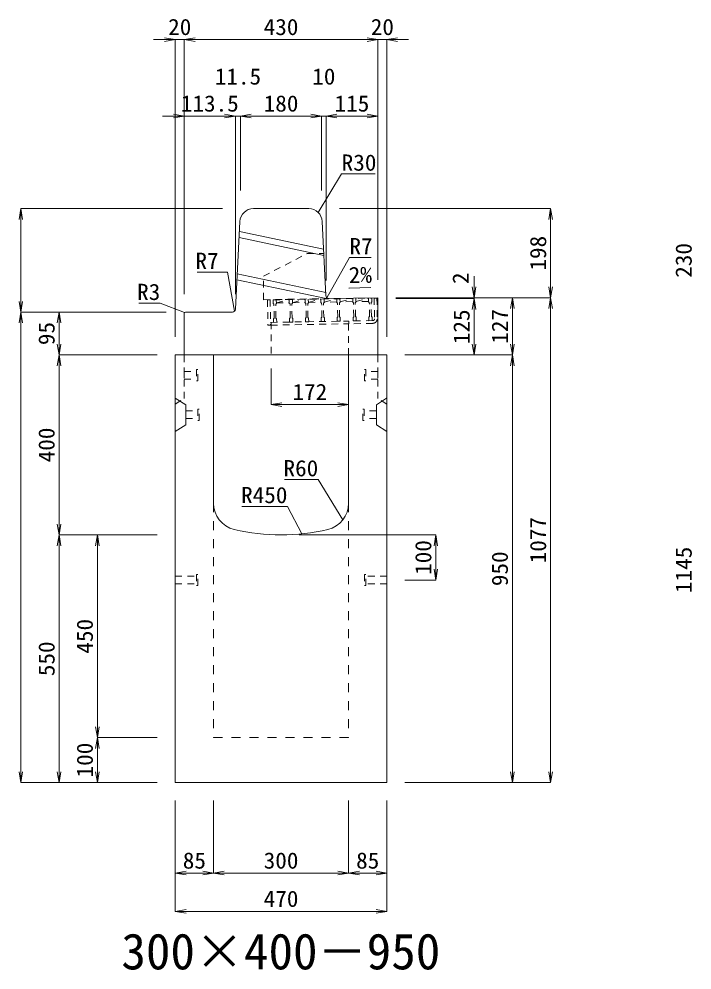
# Model space of a CAD drawing. Units: millimetres at full size. Extents: x -22536 to 51867, y -19720 to 38340.
# Drawn here: x 6318 to 7813, y 28554 to 30666 of the extents above; entities that cross this region are included whole.
import ezdxf
from ezdxf.enums import TextEntityAlignment as Align

# ---------------------------------------------------------------- set-up
doc = ezdxf.new("R2010")
doc.units = ezdxf.units.MM
doc.header["$LTSCALE"] = 20
for name, pattern in [('USER1', [2, 1, -1]), ('USER2', [1.35, 0.75, -0.6]), ('USER3', [1.35, 0.75, -0.6])]:
    doc.linetypes.add(name, pattern=pattern)
for name, color, linetype, lineweight in [('インサート', 3, 'USER2', 9), ('グレーチング', 7, 'USER2', 5), ('寸法線', 7, 'Continuous', 13), ('引出線', 4, 'Continuous', 13), ('本体', 2, 'Continuous', 13)]:
    doc.layers.add(name, color=color, linetype=linetype, lineweight=lineweight)
doc.layers.add('文字', color=7, linetype='Continuous')
doc.styles.add('ＭＳ 明朝', font='')
doc.styles.get('ＭＳ 明朝').set_extended_font_data('MS Mincho')

# ---------------------------------------------------------------- blocks, each defined once
blk = doc.blocks.new('open_arrow')
at = {"color": 0, "linetype": 'Continuous', "lineweight": -2}
blk.add_lwpolyline([(7.5, 1.25), (0, 0), (7.5, -1.25)], dxfattribs=at)

msp = doc.modelspace()

# ---------------------------------------------------------------- linework, layer by layer
at = {"layer": 'インサート'}
for p, q in [((6685, 29883.5), (6712, 29883.5)), ((6685, 29883.5), (6685, 29866.5)), ((6715, 29887.5), (6712, 29887.5)), ((6712, 29887.5), (6712, 29862.5)), ((6715, 29862.5), (6715, 29887.5)), ((7085, 29887.5), (7088, 29887.5)), ((7085, 29862.5), (7085, 29887.5)), ((7088, 29887.5), (7088, 29862.5)), ((7115, 29883.5), (7088, 29883.5)), ((7115, 29883.5), (7115, 29866.5)), ((6685, 29866.5), (6712, 29866.5)), ((6712, 29862.5), (6715, 29862.5)), ((7088, 29862.5), (7085, 29862.5)), ((7115, 29866.5), (7088, 29866.5)), ((6688.2, 29795.5), (6715.2, 29795.5)), ((6688.2, 29795.5), (6688.2, 29778.5)), ((6718.2, 29799.5), (6715.2, 29799.5)), ((6715.2, 29799.5), (6715.2, 29774.5)), ((6718.2, 29774.5), (6718.2, 29799.5)), ((7081.8, 29799.5), (7084.8, 29799.5)), ((7081.8, 29774.5), (7081.8, 29799.5)), ((7084.8, 29799.5), (7084.8, 29774.5)), ((7111.8, 29795.5), (7084.8, 29795.5)), ((7111.8, 29795.5), (7111.8, 29778.5)), ((6688.2, 29778.5), (6715.2, 29778.5)), ((6715.2, 29774.5), (6718.2, 29774.5)), ((7084.8, 29774.5), (7081.8, 29774.5)), ((7111.8, 29778.5), (7084.8, 29778.5)), ((6665, 29428.5), (6712, 29428.5)), ((6665, 29428.5), (6665, 29411.5)), ((6715, 29432.5), (6712, 29432.5)), ((6712, 29432.5), (6712, 29407.5)), ((6715, 29407.5), (6715, 29432.5)), ((7088, 29432.5), (7085, 29432.5)), ((7085, 29432.5), (7085, 29407.5)), ((7088, 29407.5), (7088, 29432.5)), ((7135, 29428.5), (7088, 29428.5)), ((7135, 29411.5), (7135, 29428.5)), ((6665, 29411.5), (6712, 29411.5)), ((6712, 29407.5), (6715, 29407.5)), ((7085, 29407.5), (7088, 29407.5)), ((7135, 29411.5), (7088, 29411.5))]:
    msp.add_line(p, q, dxfattribs=at)
at = {"layer": 'グレーチング'}
for p, q in [((6875.93, 30042.22), (6869.93, 30042.11)), ((6869.93, 30042.11), (6870.9, 29986.12)), ((6875.93, 30042.22), (6876.9, 29986.23)), ((6882.43, 30042.33), (7101.39, 30046.13)), ((6882.43, 30042.33), (6882.56, 30034.33)), ((6889.43, 30042.45), (6889.56, 30034.45)), ((6889.55, 30035.45), (6918.22, 30042.95)), ((6918.22, 30042.95), (6918.36, 30034.95)), ((6925.22, 30043.07), (6925.36, 30035.07)), ((6925.34, 30036.07), (6953.52, 30043.56)), ((6953.52, 30043.56), (6953.65, 30035.57)), ((6960.51, 30043.69), (6960.65, 30035.69)), ((6960.64, 30036.69), (6988.81, 30044.18)), ((6988.51, 30044.17), (6988.65, 30036.17)), ((6995.51, 30044.29), (6995.65, 30036.3)), ((6995.63, 30037.3), (7023.8, 30044.79)), ((7023.8, 30044.79), (7023.94, 30036.79)), ((7030.8, 30044.91), (7030.94, 30036.91)), ((7030.93, 30037.91), (7059.1, 30045.4)), ((7059.1, 30045.4), (7059.24, 30037.4)), ((7066.1, 30045.52), (7066.24, 30037.52)), ((7066.22, 30038.52), (7094.39, 30046.01)), ((7094.39, 30046.01), (7094.53, 30038.01)), ((7101.39, 30046.13), (7101.53, 30038.14)), ((7106.89, 30046.23), (7112.89, 30046.33)), ((7106.89, 30046.23), (7107.69, 30000.24)), ((7112.89, 30046.33), (7113.69, 30000.34)), ((7112.89, 30046.33), (7113.69, 30000.34)), ((6884.09, 30032.86), (6882.56, 30034.33)), ((6884.63, 30001.86), (6884.09, 30032.86)), ((6888.09, 30032.93), (6889.56, 30034.45)), ((6888.63, 30001.93), (6888.09, 30032.93)), ((6889.55, 30035.45), (6918.34, 30035.95)), ((6919.89, 30033.48), (6918.36, 30034.95)), ((6920.42, 30002.48), (6919.89, 30033.48)), ((6923.88, 30033.55), (6925.36, 30035.07)), ((6924.42, 30002.55), (6923.88, 30033.55)), ((6925.34, 30036.07), (6953.64, 30036.57)), ((6955.18, 30034.09), (6953.65, 30035.57)), ((6955.72, 30003.1), (6955.18, 30034.09)), ((6959.18, 30034.16), (6960.65, 30035.69)), ((6959.72, 30003.17), (6959.18, 30034.16)), ((6960.64, 30036.69), (6988.93, 30037.18)), ((6990.18, 30034.7), (6988.65, 30036.17)), ((6990.71, 30003.7), (6990.18, 30034.7)), ((6994.17, 30034.77), (6995.65, 30036.3)), ((6994.71, 30003.77), (6994.17, 30034.77)), ((7023.93, 30037.79), (6995.63, 30037.3)), ((7025.47, 30035.31), (7023.94, 30036.79)), ((7026.01, 30004.32), (7025.47, 30035.31)), ((7029.47, 30035.38), (7030.94, 30036.91)), ((7030.01, 30004.39), (7029.47, 30035.38)), ((7059.22, 30038.4), (7030.93, 30037.91)), ((7060.76, 30035.93), (7059.24, 30037.4)), ((7061.3, 30004.93), (7060.76, 30035.93)), ((7064.76, 30036), (7066.24, 30037.52)), ((7065.3, 30005), (7064.76, 30036)), ((7094.52, 30039.01), (7066.22, 30038.52)), ((7096.06, 30036.54), (7094.53, 30038.01)), ((7096.6, 30005.54), (7096.06, 30036.54)), ((7100.06, 30036.61), (7101.53, 30038.14)), ((7100.6, 30005.61), (7100.06, 30036.61)), ((6884.63, 30001.86), (6883.16, 30000.34)), ((6883.16, 30000.34), (6883.29, 29992.34)), ((6888.63, 30001.93), (6890.15, 30000.46)), ((6890.15, 30000.46), (6890.29, 29992.46)), ((6920.42, 30002.48), (6918.95, 30000.96)), ((6918.95, 30000.96), (6919.09, 29992.96)), ((6924.42, 30002.55), (6925.95, 30001.08)), ((6925.95, 30001.08), (6926.09, 29993.08)), ((6955.72, 30003.1), (6954.25, 30001.57)), ((6954.25, 30001.57), (6954.38, 29993.57)), ((6959.72, 30003.17), (6961.24, 30001.69)), ((6961.24, 30001.69), (6961.38, 29993.69)), ((6990.71, 30003.7), (6989.24, 30002.18)), ((6989.24, 30002.18), (6989.38, 29994.18)), ((6994.71, 30003.77), (6996.24, 30002.3)), ((6996.24, 30002.3), (6996.38, 29994.3)), ((7026.01, 30004.32), (7024.53, 30002.79)), ((7024.53, 30002.79), (7024.67, 29994.79)), ((7030.01, 30004.39), (7031.53, 30002.91)), ((7031.53, 30002.91), (7031.67, 29994.91)), ((7061.3, 30004.93), (7059.83, 30003.41)), ((7059.83, 30003.41), (7059.97, 29995.41)), ((7065.3, 30005), (7066.83, 30003.53)), ((7066.83, 30003.53), (7066.97, 29995.53)), ((7096.6, 30005.54), (7095.12, 30004.02)), ((7095.12, 30004.02), (7095.26, 29996.02)), ((7100.6, 30005.61), (7102.12, 30004.14)), ((7102.12, 30004.14), (7102.26, 29996.14)), ((6876.9, 29986.23), (6870.9, 29986.12)), ((6876.8, 29992.22), (7050.77, 29995.25)), ((6876.9, 29986.22), (7050.87, 29989.25)), ((6883.29, 29992.34), (6890.29, 29992.46)), ((6919.09, 29992.96), (6926.09, 29993.08)), ((6954.38, 29993.57), (6961.38, 29993.69)), ((6996.38, 29994.3), (6989.38, 29994.18)), ((7031.67, 29994.91), (7024.67, 29994.79)), ((7103.76, 29996.17), (7050.77, 29995.25)), ((7050.77, 29995.25), (7050.87, 29989.25)), ((7103.87, 29990.17), (7050.87, 29989.25)), ((7066.97, 29995.53), (7059.97, 29995.41)), ((7102.26, 29996.14), (7095.26, 29996.02))]:
    msp.add_line(p, q, dxfattribs=at)
for radius, start, end in [(4, 270.99562, 0.99536), (10, 270.99553, 0.99532)]:
    msp.add_arc((7103.69, 30000.17), radius, start, end, dxfattribs=at)
at = {"layer": '寸法線'}
for p, q in [((6733, 30620.58), (6617, 30620.58)), ((6665, 29960), (6665, 30620.58)), ((6685, 30620.58), (7115, 30620.58)), ((6685, 30137), (6685, 30620.58)), ((6685, 30055), (6685, 30620.58)), ((7067, 30620.58), (7183, 30620.58)), ((7115, 30087), (7115, 30620.58)), ((7115, 30087), (7115, 30620.58)), ((7135, 29960), (7135, 30620.58)), ((6637, 30450.58), (6798.5, 30450.58)), ((6685, 30055), (6685, 30450.58)), ((6750.5, 30450.58), (6858, 30450.58)), ((6798.5, 30055), (6798.5, 30450.58)), ((6798.5, 30055), (6798.5, 30450.58)), ((6810, 30285), (6810, 30450.58)), ((6810, 30450.58), (6990, 30450.58)), ((6810, 30285), (6810, 30450.58)), ((6942, 30450.58), (7048, 30450.58)), ((6990, 30285), (6990, 30450.58)), ((6990, 30285), (6990, 30450.58)), ((7000, 30085), (7000, 30450.58)), ((7000, 30450.58), (7115, 30450.58)), ((7000, 30085), (7000, 30450.58)), ((7115, 30087), (7115, 30450.58)), ((6322.06, 30245), (6322.06, 30015)), ((6770, 30245), (6322.06, 30245)), ((7030, 30245), (7498.78, 30245)), ((7498.78, 30245), (7498.78, 30047)), ((7328.78, 30095), (7328.78, 29997)), ((7155, 30047), (7328.78, 30047)), ((7155, 30047), (7413.78, 30047)), ((7155, 30047), (7498.78, 30047)), ((7155, 30047), (7498.78, 30047)), ((7155, 30045), (7328.78, 30045)), ((7155, 30045), (7328.78, 30045)), ((7328.78, 30045), (7328.78, 29920)), ((7413.78, 30047), (7413.78, 29920)), ((7498.78, 30047), (7498.78, 28970)), ((6322.06, 28970), (6322.06, 30015)), ((6645, 30015), (6322.06, 30015)), ((6645, 30015), (6322.06, 30015)), ((6407.06, 30015), (6407.06, 29920)), ((6645, 30015), (6407.06, 30015)), ((6625, 29920), (6407.06, 29920)), ((6407.06, 29920), (6407.06, 29520)), ((6625, 29920), (6407.06, 29920)), ((7175, 29920), (7328.78, 29920)), ((7175, 29920), (7413.78, 29920)), ((7175, 29920), (7413.78, 29920)), ((7413.78, 29920), (7413.78, 28970)), ((6878, 29890), (6878, 29809.77)), ((6878, 29809.77), (7050, 29809.77)), ((6625, 29520), (6407.06, 29520)), ((6407.06, 28970), (6407.06, 29520)), ((6625, 29520), (6407.06, 29520)), ((6492.06, 29520), (6492.06, 29070)), ((6625, 29520), (6492.06, 29520)), ((6940, 29520), (7243.78, 29520)), ((7243.78, 29520), (7243.78, 29420)), ((7175, 29420), (7243.78, 29420)), ((6625, 29070), (6492.06, 29070)), ((6492.06, 29070), (6492.06, 28970)), ((6625, 29070), (6492.06, 29070)), ((6625, 28970), (6322.06, 28970)), ((6625, 28970), (6407.06, 28970)), ((6625, 28970), (6492.06, 28970)), ((7175, 28970), (7413.78, 28970)), ((7175, 28970), (7498.78, 28970)), ((6665, 28930), (6665, 28768.84)), ((6665, 28930), (6665, 28683.84)), ((6750, 28930), (6750, 28768.84)), ((6750, 28930), (6750, 28768.84)), ((7050, 28930), (7050, 28768.84)), ((7050, 28930), (7050, 28768.84)), ((7135, 28930), (7135, 28768.84)), ((7135, 28930), (7135, 28683.84)), ((6665, 28768.84), (6750, 28768.84)), ((6750, 28768.84), (7050, 28768.84)), ((7050, 28768.84), (7135, 28768.84)), ((6665, 28683.84), (7135, 28683.84))]:
    msp.add_line(p, q, dxfattribs=at)
at = {"layer": '引出線'}
for points in [[(6982.14, 30236.74), (7034.6, 30322.07), (7109.27, 30322.07)], [(7001.83, 30046.93), (7051.86, 30136.53), (7099.79, 30136.53)], [(6796.67, 30016.93), (6781.31, 30103.9), (6713.38, 30103.9)], [(7050.86, 30068.59), (7099.57, 30069.56), (7050.83, 30068.59)], [(6685.88, 30014.12), (6631.81, 30034.81), (6584.09, 30034.81)], [(7037.07, 29553.32), (6982.66, 29643.21), (6907.98, 29643.21)], [(6946.44, 29522.4), (6914.22, 29583.55), (6813.21, 29583.55)]]:
    msp.add_lwpolyline(points, dxfattribs=at)
at = {"layer": '本体', "lineweight": 20}
for p, q in [((6838.54, 30245), (6961.46, 30245)), ((6798.83, 30021.65), (6808.57, 30216.5)), ((6999.66, 30051.77), (6991.42, 30216.5)), ((7006.77, 30045.12), (7115, 30046.99)), ((7115, 29920), (7115, 30046.99)), ((6685, 30012), (6685, 29920)), ((6791.84, 30015), (6688, 30015)), ((7115, 29920), (6685, 29920))]:
    msp.add_line(p, q, dxfattribs=at)
at = {"layer": '本体', "lineweight": 9}
for p, q in [((6994.52, 30154.65), (6807.45, 30194.05)), ((6995.19, 30141.22), (6806.8, 30180.9)), ((6999.99, 30045.17), (6802.09, 30086.85)), ((6999.32, 30058.59), (6802.75, 30100)), ((6665, 29824), (6688.2, 29809.5)), ((6688.2, 29809.5), (6688.2, 29764.5)), ((7134.58, 29823.74), (7111.8, 29809.5)), ((7111.8, 29809.5), (7111.8, 29764.5)), ((6688.2, 29764.5), (6665, 29750)), ((7111.8, 29764.5), (7135, 29750))]:
    msp.add_line(p, q, dxfattribs=at)
at = {"layer": '本体', "linetype": 'USER3', "lineweight": 9}
for p, q in [((6860.81, 30095), (6957.7, 30145)), ((6957.7, 30145), (6995, 30145)), ((6860.81, 30042.58), (6860.81, 30095)), ((6860.81, 30042.58), (7006.77, 30045.11)), ((6878, 29992.24), (6878, 29920)), ((7050, 29920), (7050, 29995.23))]:
    msp.add_line(p, q, dxfattribs=at)
at = {"layer": '本体'}
for p, q in [((6665, 29920), (6665, 28970)), ((6665, 29920), (6750, 29920)), ((6750, 29920), (6750, 29590.53)), ((7050, 29920), (7135, 29920)), ((7050, 29920), (7050, 29590.53)), ((7135, 29920), (7135, 28970)), ((6665, 28970), (7135, 28970))]:
    msp.add_line(p, q, dxfattribs=at)
at = {"layer": '本体', "linetype": 'USER2', "lineweight": 9}
for p, q in [((6685, 29823), (6685, 29920)), ((7115, 29823), (7115, 29920)), ((6665, 29810.5), (6685, 29823)), ((7135, 29810.5), (7115, 29823))]:
    msp.add_line(p, q, dxfattribs=at)
at = {"layer": '本体', "linetype": 'USER1', "lineweight": 15}
for p, q in [((6750, 29590.53), (6750, 29070)), ((7050, 29590.53), (7050, 29070)), ((6750, 29070), (7050, 29070))]:
    msp.add_line(p, q, dxfattribs=at)
at = {"layer": '本体', "lineweight": 20}
for centre, radius, start, end in [((6838.54, 30215), 30, 90, 177.13784), ((6961.46, 30215), 30, 2.86268, 90), ((7006.65, 30052.12), 7, 182.86268, 270.99344), ((6791.84, 30022), 7, 270, 357.13784), ((6688, 30012), 3, 90, 180)]:
    msp.add_arc(centre, radius, start, end, dxfattribs=at)
at = {"layer": '本体'}
for centre, radius, start, end in [((6810, 29590.53), 60, 180, 256.65764), ((6990, 29590.53), 60, 283.34236, 0), ((6900, 29970), 450, 256.65764, 283.34236)]:
    msp.add_arc(centre, radius, start, end, dxfattribs=at)

# ---------------------------------------------------------------- block references
at = {"layer": '寸法線', "xscale": 3.2, "yscale": 3.2}
for p, rotation in [((6665, 30620.58), 180), ((7115, 30620.58), 180), ((7115, 30620.58), 180), ((6685, 30450.58), 180), ((6798.5, 30450.58), 180), ((6798.5, 30450.58), 180), ((6990, 30450.58), 180), ((6990, 30450.58), 180), ((7115, 30450.58), 180), ((6322.06, 30245), 270), ((7498.78, 30245), 270), ((7328.78, 30047), 90), ((7498.78, 30047), 90), ((7328.78, 30045), 270), ((7328.78, 30045), 270), ((7413.78, 30047), 270), ((7498.78, 30047), 270), ((6322.06, 30015), 90), ((6322.06, 30015), 270), ((6407.06, 30015), 270), ((6407.06, 29920), 90), ((7328.78, 29920), 90), ((7413.78, 29920), 90), ((6407.06, 29920), 270), ((7413.78, 29920), 270), ((7050, 29809.77), 180), ((6407.06, 29520), 90), ((6407.06, 29520), 270), ((6492.06, 29520), 270), ((7243.78, 29520), 270), ((7243.78, 29420), 90), ((6492.06, 29070), 90), ((6492.06, 29070), 270), ((6322.06, 28970), 90), ((6407.06, 28970), 90), ((6492.06, 28970), 90), ((7413.78, 28970), 90), ((7498.78, 28970), 90), ((6750, 28768.84), 180), ((7050, 28768.84), 180), ((7135, 28768.84), 180), ((7135, 28683.84), 180)]:
    msp.add_blockref('open_arrow', p, dxfattribs=dict(at, rotation=rotation))
for p in [(6685, 30620.58), (6685, 30620.58), (7135, 30620.58), (6810, 30450.58), (6810, 30450.58), (7000, 30450.58), (7000, 30450.58), (6878, 29809.77), (6665, 28768.84), (6750, 28768.84), (7050, 28768.84), (6665, 28683.84)]:
    msp.add_blockref('open_arrow', p, dxfattribs=at)
at = {"layer": '引出線', "xscale": 0.0533, "yscale": 0.0533}
for p, rotation in [((6982.14, 30236.74), 58.4), ((7050.86, 30068.59), 1.1), ((7001.83, 30046.93), 60.8), ((6685.88, 30014.12), 159.1), ((6796.67, 30016.93), 100), ((7037.07, 29553.32), 121.2), ((6946.44, 29522.4), 117.8)]:
    msp.add_blockref('open_arrow', p, dxfattribs=dict(at, rotation=rotation))

# ---------------------------------------------------------------- texts
at = {"layer": '寸法線', "style": 'ＭＳ 明朝', "width": 1.05}
for s, p in [('20', (6675, 30648.58)), ('430', (6900, 30648.58)), ('20', (7125, 30648.58)), ('11.5', (6804.25, 30538.58)), ('10', (6995, 30538.58)), ('113.5', (6741.75, 30478.58)), ('180', (6900, 30478.58)), ('115', (7057.5, 30478.58)), ('172', (6964, 29837.77)), ('85', (6707.5, 28796.84)), ('300', (6900, 28796.84)), ('85', (7092.5, 28796.84)), ('470', (6900, 28711.84))]:
    msp.add_text(s, height=36.03, dxfattribs=at).set_placement(p, align=Align.MIDDLE_CENTER)
for s, p in [('198', (7470.78, 30146)), ('230', (7794.06, 30130)), ('2', (7298.78, 30090.34)), ('127', (7385.78, 29983.5)), ('125', (7300.78, 29982.5)), ('95', (6379.06, 29967.5)), ('400', (6379.06, 29720)), ('1077', (7470.78, 29508.5)), ('100', (7215.78, 29470)), ('1145', (7794.06, 29442.5)), ('950', (7385.78, 29445)), ('450', (6464.06, 29295)), ('550', (6379.06, 29245)), ('100', (6464.06, 29020))]:
    msp.add_text(s, height=36.03, rotation=90, dxfattribs=at).set_placement(p, align=Align.MIDDLE_CENTER)
at = {"layer": '引出線', "style": 'ＭＳ 明朝', "width": 1.05}
for s, p in [('R30', (7034.6, 30365.27)), ('R7', (7051.86, 30179.73))]:
    msp.add_text(s, height=36.03, dxfattribs=at).set_placement(p, align=Align.TOP_LEFT)
for s, p in [('R7', (6761.31, 30147.1)), ('R3', (6631.81, 30078.01)), ('R60', (6982.66, 29686.41)), ('R450', (6914.22, 29626.75))]:
    msp.add_text(s, height=36.03, dxfattribs=at).set_placement(p, align=Align.TOP_RIGHT)
msp.add_text('2%', height=36.03, rotation=1.146, dxfattribs=at).set_placement((7049.89, 30115.48), align=Align.TOP_LEFT)
at = {"layer": '文字', "style": 'ＭＳ 明朝'}
msp.add_text('300×400－950', height=80.06, dxfattribs=at).set_placement((6899.52, 28595.03), align=Align.MIDDLE_CENTER)

doc.saveas('drawing.dxf')
